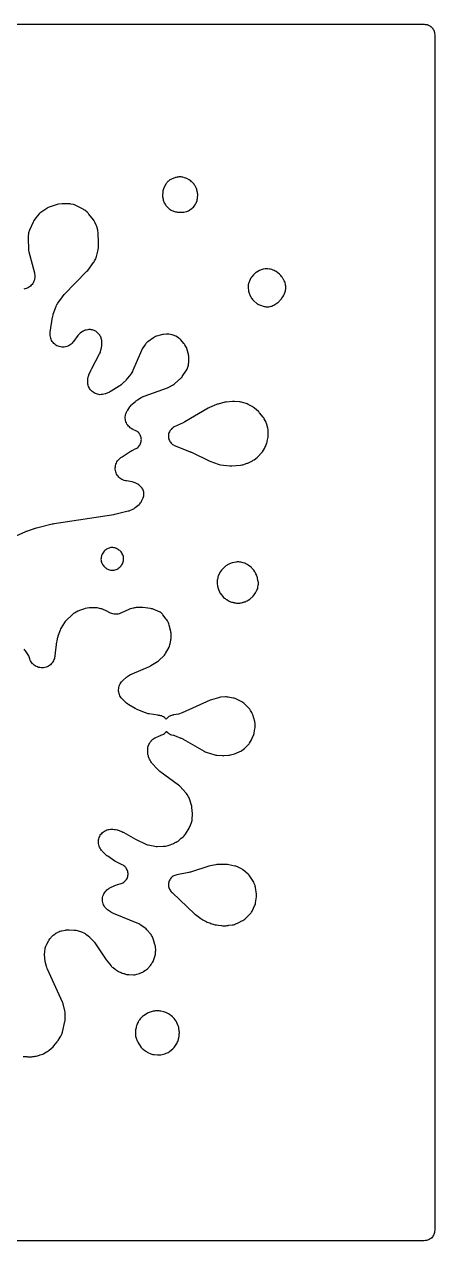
# Model space of a CAD drawing. Header units: millimetres. Extents: x 0 to 300, y 0 to 300.
# Drawn here: x 198.8 to 300.1, y -0.1 to 300.1 of the extents above; entities that cross this region are included whole.
import ezdxf

# ---------------------------------------------------------------- set-up
doc = ezdxf.new("R2010")
doc.units = ezdxf.units.MM
doc.layers.add('CUT', color=7, linetype='CONTINUOUS')

msp = doc.modelspace()

# ---------------------------------------------------------------- linework, layer by layer
at = {"layer": 'CUT'}
for points in [[(2.4114, 300.1485), (297.5886, 300.1485), (297.7814, 300.1391), (297.8958, 300.1333), (297.9051, 300.132), (297.9194, 300.1298), (297.9503, 300.1252), (298.0254, 300.1141), (298.1381, 300.0973), (298.2658, 300.0653), (298.3757, 300.0377), (298.4011, 300.0286), (298.4049, 300.0272), (298.448, 300.0118), (298.5003, 299.9931), (298.6063, 299.9551), (298.7267, 299.8981), (298.8277, 299.8503), (298.9428, 299.7813), (299.0378, 299.7243), (299.1466, 299.6436), (299.2345, 299.5783), (299.336, 299.4863), (299.416, 299.4138), (299.5093, 299.3109), (299.5805, 299.2322), (299.6647, 299.1186), (299.7264, 299.0354), (299.8008, 298.9112), (299.8523, 298.8253), (299.9151, 298.6924), (299.9163, 298.6899), (299.957, 298.6038), (299.9871, 298.5196), (299.9889, 298.5146), (299.9891, 298.5141), (300.0101, 298.4555), (300.0395, 298.3732), (300.0585, 298.2972), (300.0602, 298.2906), (300.0604, 298.2898), (300.0812, 298.2067), (300.099, 298.1356), (300.129, 297.9335), (300.135, 297.8932), (300.15, 297.5872), (300.15, 297.0119), (300.15, 2.4114), (300.1369, 2.1453), (300.135, 2.1054), (300.135, 2.1053), (300.099, 1.8629), (300.0395, 1.6252), (299.9569, 1.3944), (299.8521, 1.1729), (299.7262, 0.9627), (299.5802, 0.7659), (299.4156, 0.5844), (299.2341, 0.4198), (299.0373, 0.2738), (298.8271, 0.1479), (298.6056, 0.0431), (298.3748, -0.0395), (298.1371, -0.099), (297.8947, -0.135), (297.5886, -0.15), (297.0775, -0.15), (3, -0.15)], [(195.5037, 173.2887), (199.0553, 174.8804), (199.2049, 174.9436), (199.3074, 174.9843), (199.4596, 175.041), (201.1184, 175.618), (201.2705, 175.6672), (201.3745, 175.6985), (201.5285, 175.7413), (201.6429, 175.7704), (201.6468, 175.7709), (201.8809, 175.824), (202.1851, 175.9086), (205.6846, 176.8001), (205.8668, 176.8417), (205.9911, 176.8669), (206.1751, 176.8994), (220.9367, 179.1273), (221.173, 179.1747), (224.5155, 180.0148), (224.7079, 180.0715), (224.8951, 180.1433), (225.6274, 180.4588), (225.8418, 180.5635), (226.0452, 180.6882), (226.2357, 180.8317), (227.1737, 181.6107), (227.3647, 181.7869), (227.5363, 181.9819), (227.6868, 182.1937), (227.8145, 182.4199), (228.13, 183.0537), (228.2266, 183.2739), (228.3017, 183.5025), (228.3545, 183.7371), (228.3845, 183.9758), (228.3914, 184.2162), (228.3752, 184.4562), (228.3359, 184.6935), (228.2741, 184.9259), (228.1902, 185.1513), (228.0851, 185.3676), (228.0557, 185.4213), (227.907, 185.6601), (227.7323, 185.8808), (227.534, 186.0804), (227.2579, 186.3286), (227.0828, 186.4723), (226.8954, 186.5994), (226.6974, 186.7092), (226.2039, 186.9539), (225.973, 187.0543), (225.733, 187.131), (225.4866, 187.1831), (224.0394, 187.4139), (223.8566, 187.4477), (223.8241, 187.4546), (223.4937, 187.5415), (223.2015, 187.6503), (222.9216, 187.7875), (222.6566, 187.9517), (222.4092, 188.1413), (222.1818, 188.3545), (221.9766, 188.5892), (221.7956, 188.8431), (221.6407, 189.1136), (221.5133, 189.3981), (221.4147, 189.6939), (221.3459, 189.9979), (221.3075, 190.3073), (221.3, 190.6189), (221.3233, 190.9298), (221.3773, 191.2368), (221.4615, 191.537), (221.5749, 191.8274), (221.7165, 192.1051), (221.885, 192.3674), (222.0785, 192.6117), (222.3162, 192.8573), (222.3405, 192.8799), (222.4794, 193.0035), (222.5184, 193.0366), (222.6989, 193.1801), (222.8244, 193.2737), (223.0133, 193.4058), (224.9958, 194.7032), (225.1283, 194.786), (225.1523, 194.8003), (225.427, 194.949), (225.4521, 194.9613), (225.5939, 195.0269), (226.2389, 195.3094), (226.4566, 195.4177), (226.6628, 195.5466), (226.8555, 195.695), (227.0329, 195.8613), (227.1933, 196.0442), (227.3351, 196.2417), (227.4571, 196.4521), (227.5581, 196.6733), (227.6371, 196.9033), (227.6933, 197.1399), (227.7264, 197.3809), (227.7358, 197.6239), (227.7216, 197.8667), (227.6839, 198.1069), (227.623, 198.3424), (227.5395, 198.5708), (227.4342, 198.79), (227.3081, 198.998), (227.1624, 199.1927), (226.9985, 199.3723), (226.8179, 199.5352), (226.6223, 199.6797), (226.4136, 199.8046), (226.1938, 199.9086), (225.8393, 200.0556), (225.8081, 200.0705), (225.6356, 200.1583), (225.484, 200.2404), (225.3236, 200.3325), (225.2954, 200.3496), (225.0138, 200.5402), (224.7754, 200.7385), (224.5577, 200.9593), (224.3627, 201.2005), (224.1925, 201.4597), (224.0486, 201.7345), (223.9325, 202.022), (223.8453, 202.3197), (223.7878, 202.6244), (223.7606, 202.9333), (223.764, 203.2435), (223.7979, 203.5517), (223.862, 203.8552), (223.9557, 204.1508), (224.078, 204.4358), (224.2422, 204.7334), (224.2596, 204.7615), (224.3607, 204.9164), (224.9223, 205.7323), (225.0135, 205.8592), (225.0304, 205.8815), (225.2124, 206.1039), (225.4124, 206.3102), (225.4327, 206.3295), (225.5483, 206.4348), (226.1747, 206.9818), (226.3014, 207.0876), (226.3245, 207.1061), (226.5914, 207.3005), (226.616, 207.3169), (226.7556, 207.4051), (227.7085, 207.9785), (227.8654, 208.0678), (227.8939, 208.0831), (228.2197, 208.2386), (228.2495, 208.2511), (228.4176, 208.3169), (234.183, 210.4149), (234.365, 210.4894), (234.5406, 210.5779), (235.5949, 211.1626), (235.8268, 211.3083), (236.0413, 211.4785), (237.3989, 212.6827), (237.5533, 212.832), (237.6944, 212.9939), (237.821, 213.1675), (238.8716, 214.7454), (239.0138, 214.9873), (239.128, 215.2437), (239.2127, 215.5113), (239.3437, 216.0234), (239.3869, 216.2272), (239.413, 216.4339), (239.4218, 216.642), (239.4225, 218.2372), (239.4098, 218.4897), (239.3717, 218.7395), (239.3086, 218.9843), (238.9597, 220.1004), (238.8613, 220.3627), (238.7341, 220.6123), (238.4999, 221.0147), (238.3761, 221.2065), (238.2354, 221.3863), (237.4886, 222.2553), (237.3076, 222.4448), (237.1078, 222.6143), (236.8913, 222.762), (236.2359, 223.1605), (236.0348, 223.2705), (235.8245, 223.3616), (235.6067, 223.433), (235.3833, 223.4842), (234.5305, 223.6389), (234.3115, 223.6687), (234.0907, 223.679), (233.8699, 223.6698), (233.1824, 223.6106), (232.9274, 223.5753), (232.6773, 223.514), (231.4565, 223.1471), (231.1958, 223.0527), (230.9472, 222.93), (230.7136, 222.7805), (229.348, 221.7956), (229.174, 221.6579), (229.0129, 221.5054), (228.8659, 221.3392), (228.7343, 221.1606), (227.954, 219.9973), (227.8346, 219.8002), (227.7338, 219.5929), (225.6064, 214.6493), (225.5394, 214.5023), (225.5269, 214.4763), (225.3865, 214.2146), (225.2241, 213.9661), (225.2072, 213.9426), (225.1103, 213.8133), (223.9142, 212.2874), (223.8106, 212.161), (223.7916, 212.1388), (223.5684, 211.9002), (223.5475, 211.8797), (223.4283, 211.7679), (222.8162, 211.2183), (222.6903, 211.1102), (222.6673, 211.0913), (222.4017, 210.8923), (222.3771, 210.8755), (222.238, 210.785), (220.2792, 209.5719), (220.1443, 209.4922), (220.1199, 209.4784), (219.8408, 209.3363), (219.8153, 209.3246), (219.6715, 209.2624), (219.0138, 208.9941), (218.8539, 208.933), (218.8251, 208.9228), (218.5034, 208.8246), (218.1652, 208.7549), (217.8338, 208.7192), (217.527, 208.7163), (217.2213, 208.7432), (216.9197, 208.7999), (216.625, 208.8856), (216.3401, 208.9997), (216.0677, 209.141), (215.8103, 209.3082), (215.5705, 209.4996), (215.3505, 209.7135), (215.1523, 209.9479), (214.978, 210.2004), (214.8291, 210.4688), (214.7071, 210.7504), (214.6131, 211.0425), (214.548, 211.3424), (214.5124, 211.6472), (214.5062, 211.9835), (214.5072, 212.0162), (214.5172, 212.1989), (214.5362, 212.4382), (214.5566, 212.6317), (214.5611, 212.6662), (214.6262, 213.0178), (214.7273, 213.3608), (214.7389, 213.3936), (214.8083, 213.5754), (215.2792, 214.7192), (215.3538, 214.8884), (215.4073, 215.0021), (215.4902, 215.1675), (217.4267, 218.8049), (217.5329, 219.0307), (217.6159, 219.2661), (217.8517, 220.0574), (217.9051, 220.2708), (217.9396, 220.4879), (217.9549, 220.7073), (217.9807, 221.7167), (217.9767, 221.9356), (217.9536, 222.1532), (217.9115, 222.3681), (217.8508, 222.5784), (217.7988, 222.7328), (217.7111, 222.9569), (217.6023, 223.1715), (217.4733, 223.3747), (217.3335, 223.5732), (217.1855, 223.7631), (217.0199, 223.938), (216.8383, 224.096), (216.6861, 224.2162), (216.4882, 224.3573), (216.2776, 224.4785), (216.0561, 224.5787), (215.826, 224.6569), (215.6841, 224.6976), (215.4524, 224.7522), (215.2166, 224.7845), (214.9789, 224.7943), (214.7412, 224.7814), (214.5059, 224.7459), (214.1549, 224.6758), (213.9061, 224.6127), (213.665, 224.5244), (213.4343, 224.4118), (213.2163, 224.2761), (212.66, 223.8889), (212.4441, 223.7204), (212.248, 223.5292), (212.0739, 223.3178), (210.9905, 221.8441), (210.8854, 221.7038), (210.8609, 221.6725), (210.637, 221.414), (210.4105, 221.1997), (210.1638, 221.0088), (209.8994, 220.8433), (209.6199, 220.7049), (209.3281, 220.5948), (209.0268, 220.5141), (208.719, 220.4637), (208.4078, 220.444), (208.0961, 220.4552), (207.787, 220.4973), (207.4837, 220.5698), (207.189, 220.672), (206.9059, 220.8028), (206.6371, 220.9611), (206.3853, 221.1452), (206.1531, 221.3534), (205.9425, 221.5835), (205.7558, 221.8334), (205.5948, 222.1005), (205.4611, 222.3822), (205.3559, 222.6759), (205.2803, 222.9785), (205.235, 223.2871), (205.2206, 223.5986), (205.2387, 223.94), (205.2421, 223.9731), (205.2657, 224.1576), (205.8332, 227.8598), (205.8621, 228.0241), (205.8679, 228.0534), (205.9476, 228.3772), (205.956, 228.4059), (206.0065, 228.5649), (206.604, 230.3086), (206.6677, 230.4807), (206.6798, 230.5112), (206.8198, 230.818), (206.989, 231.1097), (207.0069, 231.1372), (207.1104, 231.2887), (208.2499, 232.8725), (208.419, 233.0901), (208.539, 233.2334), (208.7235, 233.438), (214.3021, 239.1828), (214.4989, 239.4116), (215.9617, 241.3362), (216.0921, 241.5253), (216.2047, 241.7256), (216.4809, 242.2747), (216.5974, 242.5448), (216.6813, 242.8267), (217.071, 244.4863), (217.11, 244.6897), (217.132, 244.8957), (217.1976, 245.9067), (217.199, 246.2086), (217.055, 248.778), (217.026, 249.0428), (216.9689, 249.303), (216.7079, 250.2492), (216.5905, 250.5814), (216.2746, 251.3078), (216.1835, 251.4956), (216.077, 251.675), (215.9559, 251.845), (214.8136, 253.3147), (214.6804, 253.4722), (214.5347, 253.6182), (214.3775, 253.7516), (213.7521, 254.2395), (213.5625, 254.3737), (213.3613, 254.4898), (211.5376, 255.4314), (211.2634, 255.5528), (210.9767, 255.6404), (210.3665, 255.7875), (210.1582, 255.8285), (209.9471, 255.8516), (209.7348, 255.8568), (208.4474, 255.8333), (208.2189, 255.8186), (207.2593, 255.7128), (206.9898, 255.668), (206.7267, 255.5941), (204.9796, 254.9984), (204.7661, 254.9145), (204.5611, 254.8113), (204.3665, 254.6898), (202.9391, 253.7048), (202.7171, 253.5324), (202.5159, 253.3362), (201.9812, 252.7528), (201.7621, 252.4769), (201.223, 251.6902), (201.109, 251.5073), (201.0111, 251.3153), (200.1087, 249.3386), (200.0197, 249.1161), (199.9525, 248.886), (199.9076, 248.6506), (199.7866, 247.7953), (199.7654, 247.578), (199.7634, 247.3597), (199.8586, 244.5677), (199.8837, 244.2898), (199.9396, 244.0164), (201.3187, 238.779), (201.3608, 238.6018), (201.3675, 238.5699), (201.421, 238.2394), (201.4402, 237.9346), (201.4298, 237.6293), (201.3899, 237.3265), (201.3208, 237.029), (201.2231, 236.7396), (201.0978, 236.4611), (200.9461, 236.196), (200.7694, 235.9468), (200.5693, 235.716), (200.3478, 235.5057), (200.107, 235.3179), (199.849, 235.1543), (199.5764, 235.0165), (199.2917, 234.9058), (198.9977, 234.8233), (198.697, 234.7696)], [(198.5419, 45.326), (199.5013, 45.2929), (199.655, 45.2698), (199.9555, 45.2431), (200.2571, 45.2529), (200.3659, 45.263), (200.4653, 45.2595), (200.7251, 45.2641), (200.9829, 45.2955), (201.2845, 45.3483), (201.5368, 45.3718), (201.8038, 45.4112), (202.0649, 45.4791), (202.1054, 45.4921), (202.1108, 45.493), (202.3384, 45.5439), (202.5602, 45.6158), (202.7505, 45.6977), (203.1105, 45.8125), (203.3804, 45.9161), (203.6365, 46.0501), (204.3301, 46.4658), (204.4212, 46.5102), (204.6242, 46.621), (204.8161, 46.75), (204.9952, 46.8963), (205.9267, 47.7314), (206.1732, 47.9862), (206.9407, 48.9011), (207.0744, 49.0755), (207.1923, 49.2611), (207.4459, 49.7019), (207.702, 50.0981), (207.8459, 50.3524), (207.9164, 50.5198), (207.9878, 50.6439), (208.0972, 50.857), (208.1856, 51.0795), (208.2524, 51.3095), (208.8816, 53.943), (208.9214, 54.1465), (208.9442, 54.3525), (208.9498, 54.5597), (208.9291, 56.0142), (208.9083, 56.3022), (208.8544, 56.5858), (208.4186, 58.3265), (208.3548, 58.5401), (208.2723, 58.7472), (204.5876, 66.9155), (204.5271, 67.0574), (204.5168, 67.083), (204.4135, 67.3735), (204.4053, 67.3999), (204.3628, 67.5481), (204.0323, 68.7937), (203.9875, 68.9823), (203.9804, 69.0161), (203.9202, 69.3988), (203.9166, 69.4332), (203.9015, 69.6264), (203.857, 70.4723), (203.8518, 70.6695), (203.8518, 70.7047), (203.8726, 71.0984), (203.8763, 71.1334), (203.9022, 71.329), (203.9845, 71.846), (204.0142, 72.0091), (204.0202, 72.0382), (204.0945, 72.3338), (204.1859, 72.5966), (204.3111, 72.8745), (204.3245, 72.901), (204.4025, 73.0473), (204.9005, 73.9342), (204.9867, 74.0799), (205.0027, 74.1056), (205.179, 74.3621), (205.3777, 74.6017), (205.3981, 74.6241), (205.5147, 74.7468), (205.923, 75.1574), (206.0773, 75.304), (206.1056, 75.3293), (206.4379, 75.5951), (206.4688, 75.6171), (206.6458, 75.7354), (206.8812, 75.8833), (207.0319, 75.9732), (207.0592, 75.9886), (207.347, 76.1339), (207.6208, 76.2413), (207.9306, 76.3305), (207.9611, 76.3378), (208.1327, 76.3744), (208.9735, 76.5333), (209.1852, 76.5671), (209.223, 76.572), (209.6504, 76.603), (209.6886, 76.6036), (209.9029, 76.6007), (211.1475, 76.5486), (211.3185, 76.5375), (211.349, 76.5348), (211.6612, 76.4929), (211.9682, 76.4227), (211.9978, 76.4146), (212.1618, 76.365), (212.9388, 76.1109), (213.1315, 76.042), (213.1655, 76.0288), (213.508, 75.8736), (213.8316, 75.6821), (213.8619, 75.6619), (214.0289, 75.5436), (214.5719, 75.1363), (214.6861, 75.0471), (214.7062, 75.0308), (214.9239, 74.8396), (214.9427, 74.8217), (215.0458, 74.7199), (215.7935, 73.953), (215.9152, 73.822), (215.9364, 73.7981), (216.1603, 73.5197), (216.1791, 73.4939), (216.2809, 73.3469), (218.8752, 69.4043), (219.0401, 69.1816), (220.2571, 67.7158), (220.4047, 67.5531), (220.566, 67.404), (220.7398, 67.2697), (221.2456, 66.9129), (221.2457, 66.9128), (221.4718, 66.7406), (221.5893, 66.6706), (221.8901, 66.4584), (222.0843, 66.3345), (222.289, 66.229), (222.5026, 66.1427), (222.7515, 66.0553), (222.7806, 66.0401), (223.0354, 65.9249), (223.3015, 65.8389), (223.459, 65.8069), (223.8437, 65.6718), (224.0999, 65.5969), (224.3627, 65.5498), (224.629, 65.531), (225.7941, 65.511), (226.0691, 65.5214), (226.3413, 65.562), (226.6073, 65.6322), (227.2733, 65.8479), (227.4064, 65.8875), (227.4496, 65.905), (227.6, 65.9537), (227.843, 66.0466), (228.075, 66.1643), (228.2935, 66.3054), (228.6361, 66.5528), (228.8309, 66.6666), (229.0413, 66.8041), (229.2368, 66.9621), (229.4154, 67.1388), (229.4267, 67.1512), (229.5638, 67.2862), (229.6953, 67.4451), (229.8614, 67.6269), (230.0233, 67.8232), (230.1644, 68.035), (230.2683, 68.2097), (230.3652, 68.3396), (230.511, 68.5583), (230.633, 68.7911), (230.7007, 68.9617), (230.713, 68.9851), (230.8114, 69.2347), (231.0642, 69.9924), (231.1302, 70.2278), (231.1386, 70.2754), (231.162, 70.3585), (231.2056, 70.6116), (231.2227, 70.8607), (231.2701, 71.2343), (231.2899, 71.5236), (231.2761, 71.8132), (231.2402, 72.1516), (231.2336, 72.333), (231.1956, 72.5966), (231.1803, 72.6568), (231.1631, 72.7676), (231.1029, 73.0021), (231.0204, 73.2297), (230.9979, 73.2768), (230.6517, 74.3848), (230.5651, 74.6198), (230.4555, 74.845), (230.2683, 75.1848), (230.1307, 75.4065), (229.9708, 75.6126), (229.1141, 76.605), (228.9092, 76.8159), (228.681, 77.0013), (227.593, 77.7834), (227.3488, 77.9384), (227.0883, 78.0641), (220.8788, 80.6294), (220.7024, 80.7077), (220.6712, 80.7225), (220.3316, 80.9057), (220.3021, 80.9236), (220.1398, 81.0281), (219.5899, 81.4025), (219.4385, 81.5112), (219.4119, 81.5313), (219.1492, 81.7513), (218.9307, 81.9748), (218.7355, 82.2188), (218.5654, 82.4811), (218.4222, 82.7589), (218.3073, 83.0496), (218.2218, 83.3502), (218.1666, 83.6579), (218.1422, 83.9695), (218.1489, 84.2819), (218.1865, 84.5922), (218.2548, 84.8972), (218.353, 85.194), (218.4802, 85.4795), (218.6351, 85.751), (218.8161, 86.0057), (219.0216, 86.2413), (219.2495, 86.4552), (219.4974, 86.6455), (219.7886, 86.8261), (219.8177, 86.8422), (219.983, 86.9284), (221.2106, 87.53), (221.4117, 87.6214), (221.448, 87.6366), (221.8646, 87.7829), (221.9024, 87.7938), (222.1165, 87.8483), (222.4978, 87.9336), (222.7376, 87.9999), (222.9695, 88.0897), (223.1914, 88.2021), (223.4011, 88.336), (223.5964, 88.49), (223.7754, 88.6627), (223.9363, 88.8524), (224.0777, 89.0571), (224.1979, 89.2748), (224.296, 89.5034), (224.3708, 89.7406), (224.4217, 89.9841), (224.4482, 90.2314), (224.4499, 90.4801), (224.427, 90.7278), (224.3795, 90.972), (224.308, 91.2102), (224.2132, 91.4402), (224.0959, 91.6596), (223.9575, 91.8662), (223.7992, 92.0581), (223.6227, 92.2333), (223.4296, 92.3901), (223.2218, 92.5269), (223.0015, 92.6424), (221.8134, 93.1919), (221.674, 93.2599), (221.6492, 93.2726), (221.3794, 93.4256), (221.3558, 93.4403), (221.2258, 93.5251), (219.4259, 94.753), (219.265, 94.8691), (219.2368, 94.8906), (218.9345, 95.1476), (218.9088, 95.1719), (218.7682, 95.3121), (218.0688, 96.0475), (217.9492, 96.1793), (217.9284, 96.2034), (217.7261, 96.4612), (217.5629, 96.7153), (217.418, 96.9977), (217.3065, 97.28), (217.2223, 97.5735), (217.1671, 97.8738), (217.1412, 98.1781), (217.145, 98.4835), (217.1783, 98.787), (217.241, 99.0859), (217.3323, 99.3773), (217.4515, 99.6584), (217.5973, 99.9267), (217.7686, 100.1796), (217.9635, 100.4146), (218.1803, 100.6297), (218.4169, 100.8227), (218.6711, 100.9918), (218.9406, 101.1355), (219.2227, 101.2524), (219.5148, 101.3414), (219.8142, 101.4016), (220.0813, 101.4288), (220.1324, 101.4326), (220.4527, 101.434), (220.4852, 101.4325), (220.6669, 101.42), (221.0905, 101.3806), (221.3147, 101.3528), (221.3544, 101.3467), (221.7957, 101.2511), (221.8344, 101.2402), (222.0499, 101.1727), (222.6905, 100.9505), (222.8557, 100.8887), (222.885, 100.877), (223.2058, 100.7307), (223.2339, 100.7163), (223.3888, 100.6319), (226.2575, 98.9815), (226.2893, 98.9635), (226.2951, 98.9603), (226.4316, 98.8898), (228.8316, 97.7422), (229.0242, 97.6598), (229.223, 97.5939), (229.4267, 97.5448), (231.0876, 97.2175), (231.3641, 97.1789), (231.6431, 97.1714), (233.2329, 97.2173), (233.4639, 97.2347), (233.6923, 97.2734), (234.3789, 97.4228), (234.6308, 97.4916), (234.8742, 97.5863), (235.6412, 97.9319), (235.9223, 98.0438), (236.1184, 98.1318), (236.2607, 98.211), (236.3724, 98.2613), (236.591, 98.373), (236.7976, 98.5057), (236.9902, 98.6579), (237.6031, 99.1934), (237.6767, 99.2537), (237.7094, 99.2863), (238.139, 99.6616), (238.3149, 99.8311), (238.4734, 100.017), (238.6131, 100.2175), (239.5264, 101.676), (239.6619, 101.9221), (239.7689, 102.1819), (240.1744, 103.3484), (240.2435, 103.5836), (240.2892, 103.8245), (240.311, 104.0686), (240.3471, 104.963), (240.3392, 105.2863), (240.2019, 106.8229), (240.1643, 107.0857), (240.099, 107.343), (239.61, 108.9148), (239.5047, 109.1935), (239.367, 109.4577), (239.0447, 109.9953), (238.8996, 110.2111), (238.7328, 110.4106), (237.2843, 111.9711), (237.1184, 112.134), (236.9381, 112.2807), (232.3216, 115.6932), (232.1671, 115.8138), (232.1401, 115.836), (231.851, 116.1006), (231.8265, 116.1255), (231.6927, 116.2687), (230.3653, 117.7666), (230.2515, 117.9014), (230.2317, 117.9259), (230.0404, 118.1877), (229.8891, 118.4419), (229.7501, 118.7349), (229.738, 118.764), (229.6738, 118.9284), (229.5403, 119.2954), (229.4753, 119.4907), (229.4647, 119.5258), (229.3752, 119.8933), (229.3265, 120.2683), (229.3238, 120.3049), (229.3142, 120.5105), (229.3068, 120.8903), (229.3072, 121.0536), (229.3079, 121.0828), (229.3282, 121.3823), (229.3707, 121.6543), (229.4512, 121.9732), (229.5739, 122.31), (229.7232, 122.6134), (229.9217, 122.9266), (229.9426, 122.9559), (230.0478, 123.0956), (230.1442, 123.2115), (230.1633, 123.2333), (230.3806, 123.4603), (230.597, 123.6485), (230.8295, 123.8162), (231.1001, 123.976), (231.1271, 123.9903), (231.2799, 124.067), (232.03, 124.4223), (232.178, 124.4886), (232.2047, 124.4998), (232.484, 124.6037), (232.5803, 124.6303), (232.8104, 124.706), (233.0321, 124.8036), (233.2433, 124.9222), (233.442, 125.0608), (233.6264, 125.2179), (233.7948, 125.3921), (233.9454, 125.5817), (233.965, 125.612), (233.9822, 125.5882), (234.1428, 125.4062), (234.3203, 125.2407), (234.513, 125.0931), (234.7191, 124.965), (234.9366, 124.8574), (235.1636, 124.7714), (235.3022, 124.7338), (235.3017, 124.7319), (235.7066, 124.6223), (235.7372, 124.6124), (235.907, 124.553), (237.5029, 123.9516), (237.643, 123.8956), (237.6678, 123.8851), (237.9406, 123.7564), (237.9645, 123.7439), (238.0968, 123.6714), (243.2783, 120.696), (243.511, 120.5781), (243.7547, 120.4851), (245.8374, 119.8122), (246.1195, 119.739), (246.4082, 119.699), (247.732, 119.594), (247.9249, 119.5862), (248.1179, 119.5933), (249.2906, 119.6818), (249.5243, 119.7106), (249.7542, 119.7612), (250.7558, 120.0317), (250.9479, 120.092), (251.1346, 120.1675), (252.0662, 120.5891), (252.2926, 120.7058), (252.5059, 120.8449), (253.1748, 121.3312), (253.3681, 121.4871), (253.545, 121.6613), (254.1633, 122.3339), (254.3148, 122.5152), (254.4485, 122.7101), (254.9169, 123.4669), (255.0366, 123.6835), (255.1342, 123.9109), (255.4842, 124.8517), (255.5502, 125.0551), (255.5984, 125.2634), (255.7826, 126.2471), (255.817, 126.5043), (255.8247, 126.7636), (255.8111, 127.3645), (255.7971, 127.5777), (255.765, 127.7889), (255.715, 127.9966), (255.2312, 129.6855), (255.1302, 129.9713), (254.9953, 130.2428), (254.7142, 130.7319), (254.6044, 130.9059), (254.4807, 131.0704), (254.3438, 131.224), (253.2637, 132.341), (253.0545, 132.534), (252.8247, 132.7019), (252.5774, 132.8427), (251.0675, 133.5916), (250.8588, 133.6835), (250.6425, 133.756), (250.4206, 133.8085), (249.1729, 134.0441), (248.9669, 134.0742), (248.7591, 134.087), (248.5509, 134.0825), (247.3153, 134.0042), (247.0277, 133.9691), (246.7461, 133.901), (245.0193, 133.3758), (244.7225, 133.2646), (237.807, 130.1588), (237.6065, 130.0756), (237.5704, 130.0618), (237.1566, 129.931), (237.1191, 129.9215), (236.9072, 129.8742), (235.7939, 129.6595), (235.6428, 129.6336), (235.5652, 129.6219), (235.5656, 129.6192), (235.4237, 129.5967), (235.1888, 129.5356), (234.961, 129.452), (234.7423, 129.3468), (234.5349, 129.2208), (234.3406, 129.0753), (234.1614, 128.9116), (233.9989, 128.7314), (233.8843, 128.5763), (233.7707, 128.7151), (233.5998, 128.8869), (233.4132, 129.0413), (233.2125, 129.1769), (232.9996, 129.2925), (232.7765, 129.3869), (232.5453, 129.4592), (232.3082, 129.5089), (232.0674, 129.5354), (232.0337, 129.5374), (232.0044, 129.5405), (231.8406, 129.5615), (229.6887, 129.8848), (229.4765, 129.923), (229.4389, 129.9309), (229.0228, 130.0435), (228.9863, 130.0556), (228.7838, 130.1297), (226.8328, 130.9072), (226.6912, 130.967), (226.6661, 130.9782), (226.3908, 131.1151), (226.3666, 131.1283), (226.2334, 131.2051), (224.6355, 132.17), (224.4605, 132.2825), (224.4299, 132.3034), (224.1, 132.5564), (224.0718, 132.5805), (223.9179, 132.7204), (223.1519, 133.4559), (223.024, 133.5849), (223.0017, 133.6085), (222.7844, 133.8619), (222.6095, 134.1112), (222.4595, 134.3763), (222.3358, 134.6546), (222.2397, 134.9436), (222.1719, 135.2406), (222.1332, 135.5427), (222.1239, 135.8471), (222.1441, 136.151), (222.1936, 136.4515), (222.2719, 136.7459), (222.3784, 137.0312), (222.5119, 137.305), (222.6713, 137.5645), (222.8551, 137.8074), (223.0813, 138.0529), (223.1044, 138.0757), (223.2368, 138.2), (223.9722, 138.8572), (224.0979, 138.9647), (224.1208, 138.9834), (224.3858, 139.1812), (224.4103, 139.1978), (224.549, 139.2878), (224.9317, 139.5239), (225.0525, 139.5954), (225.0744, 139.6078), (225.3236, 139.737), (225.3464, 139.7477), (225.4744, 139.8052), (229.7533, 141.6304), (229.9342, 141.7164), (230.1077, 141.8165), (231.7435, 142.8501), (231.9514, 142.9968), (232.1434, 143.1639), (233.2697, 144.25), (233.439, 144.4302), (233.5897, 144.6263), (233.7202, 144.8363), (234.5919, 146.4065), (234.7145, 146.66), (234.8078, 146.9257), (234.8706, 147.2002), (235.0256, 148.1103), (235.0501, 148.2964), (235.0607, 148.4838), (235.0818, 149.6288), (235.0769, 149.8379), (235.0546, 150.0459), (235.015, 150.2512), (234.6428, 151.8225), (234.5586, 152.1034), (234.4421, 152.3724), (234.1872, 152.8776), (234.0575, 153.1043), (233.9049, 153.3163), (233.0651, 154.3626), (232.9212, 154.5268), (232.7634, 154.6777), (232.5931, 154.8143), (232.3562, 154.988), (232.1814, 155.1051), (231.9975, 155.2071), (231.8056, 155.2932), (230.6539, 155.7531), (230.4501, 155.8244), (230.2409, 155.8779), (230.0278, 155.9132), (228.1249, 156.144), (227.7813, 156.1618), (226.4358, 156.1389), (226.2172, 156.1256), (226.0007, 156.0933), (225.7878, 156.0421), (224.9847, 155.8113), (224.7964, 155.749), (224.6136, 155.6719), (222.8326, 154.8367), (222.6602, 154.761), (222.6288, 154.7482), (222.3008, 154.6329), (221.9925, 154.5585), (221.6783, 154.5155), (221.3614, 154.5043), (221.0449, 154.5251), (220.7322, 154.5777), (220.4263, 154.6616), (220.1305, 154.7758), (219.8204, 154.933), (219.7911, 154.9498), (219.6293, 155.0479), (219.4282, 155.1769), (219.2354, 155.2887), (219.0334, 155.3829), (218.1849, 155.7336), (217.956, 155.8154), (217.7202, 155.8746), (216.8083, 156.0569), (216.5648, 156.0933), (216.3188, 156.1055), (215.3309, 156.1057), (215.1126, 156.0962), (214.896, 156.0677), (213.882, 155.8889), (213.682, 155.8451), (213.4862, 155.7851), (212.4683, 155.4268), (212.2772, 155.3506), (212.0931, 155.259), (211.2065, 154.7712), (211.0271, 154.6624), (210.8575, 154.539), (210.6988, 154.4018), (209.192, 152.9845), (209.0464, 152.8356), (208.9136, 152.6751), (208.7947, 152.5041), (207.9231, 151.132), (207.7774, 150.8689), (207.6643, 150.5901), (207.1565, 149.0837), (207.0881, 148.9066), (207.0175, 148.6969), (206.9658, 148.4818), (206.9551, 148.4267), (206.9463, 148.3936), (206.7096, 147.1935), (206.6767, 146.9774), (206.4706, 145.0634), (206.3644, 144.1459), (206.3386, 143.9629), (206.3332, 143.9301), (206.2609, 143.5972), (206.1652, 143.3015), (206.0408, 143.0166), (205.889, 142.7455), (205.711, 142.4906), (205.5088, 142.2546), (205.2843, 142.0396), (205.0397, 141.8479), (204.7773, 141.6813), (204.4998, 141.5414), (204.2098, 141.4295), (203.9102, 141.3469), (203.6039, 141.2942), (203.2938, 141.272), (202.9831, 141.2805), (202.6748, 141.3197), (202.3718, 141.3891), (202.0772, 141.488), (201.7938, 141.6156), (201.5243, 141.7705), (201.2715, 141.9513), (201.1252, 142.0795), (200.9372, 142.2289), (200.8257, 142.3012), (200.687, 142.4723), (200.5172, 142.7295), (200.3734, 143.002), (200.2458, 143.3148), (200.2349, 143.3458), (200.1782, 143.5206), (200.0395, 143.9867), (199.9436, 144.2526), (199.8184, 144.506), (199.6654, 144.7436), (199.1346, 145.4736), (198.9747, 145.6715), (198.7954, 145.8522)]]:
    msp.add_lwpolyline(points, dxfattribs=at)
for points in [[(233.391, 256.1024), (233.4281, 256.0393), (233.4322, 256.0281), (233.5388, 255.8097), (233.666, 255.6027), (233.8127, 255.409), (234.1752, 254.9759), (234.3309, 254.8064), (234.5015, 254.652), (234.6856, 254.5139), (234.8816, 254.3933), (235.0878, 254.2912), (235.6403, 254.0488), (235.8901, 253.9548), (236.1484, 253.8879), (236.1582, 253.8865), (236.2016, 253.8722), (236.446, 253.8181), (236.6947, 253.7886), (237.2948, 253.748), (237.5302, 253.7431), (237.5898, 253.7475), (237.7115, 253.7429), (237.9851, 253.7625), (238.2549, 253.812), (238.9064, 253.9688), (239.148, 254.0401), (239.3813, 254.1353), (239.6038, 254.2535), (239.8133, 254.3935), (240.1975, 254.6793), (240.4019, 254.849), (240.5871, 255.0394), (240.7512, 255.2483), (241.0144, 255.6232), (241.1381, 255.8178), (241.2433, 256.0229), (241.3292, 256.2368), (241.484, 256.6809), (241.5536, 256.9172), (241.5995, 257.1592), (241.6214, 257.4045), (241.6446, 257.9863), (241.6438, 258.2054), (241.6237, 258.4235), (241.5846, 258.639), (241.4575, 259.1994), (241.4029, 259.4008), (241.3316, 259.597), (241.2443, 259.7865), (241.0014, 260.2604), (240.8801, 260.4711), (240.7389, 260.6691), (240.6848, 260.7312), (240.581, 260.8732), (240.4278, 261.0464), (240.2593, 261.2048), (240.1847, 261.2629), (240.158, 261.2907), (239.965, 261.4714), (239.754, 261.6306), (239.5274, 261.7667), (238.9701, 262.0625), (238.7024, 262.1849), (238.4222, 262.2751), (237.9839, 262.3881), (237.774, 262.4327), (237.5609, 262.4591), (237.3464, 262.4672), (237.0172, 262.4654), (236.7942, 262.4542), (236.573, 262.4232), (236.3555, 262.3725), (236.1434, 262.3027), (235.1937, 261.9422), (234.9807, 261.8497), (234.7771, 261.738), (234.5848, 261.6078), (234.4054, 261.4603), (234.3114, 261.3755), (234.1511, 261.2169), (234.0056, 261.0446), (233.8763, 260.8598), (233.7641, 260.6641), (233.2894, 259.7418), (233.1826, 259.5048), (233.101, 259.2581), (233.0455, 259.0042), (233.0166, 258.746), (232.9715, 257.9877), (232.9685, 257.7582), (232.9864, 257.5294), (233.0253, 257.3033), (233.0848, 257.0816), (233.107, 257.0116), (233.1167, 256.942), (233.1562, 256.7272), (233.2143, 256.5166), (233.2906, 256.312), (233.3844, 256.1147)], [(254.1809, 234.2972), (254.2359, 234.0329), (254.3192, 233.7762), (254.4296, 233.5299), (254.5136, 233.3665), (254.5237, 233.3417), (254.6131, 233.1448), (254.7193, 232.9564), (254.7415, 232.9239), (254.8757, 232.6632), (254.9991, 232.45), (255.1428, 232.2501), (255.3055, 232.0652), (255.4856, 231.8973), (256.2393, 231.2609), (256.4458, 231.1041), (256.6675, 230.9695), (256.9019, 230.8586), (257.1466, 230.7726), (258.0779, 230.4986), (258.2949, 230.4452), (258.5159, 230.4114), (258.7389, 230.3974), (258.9623, 230.4034), (259.1843, 230.4293), (259.5134, 230.4828), (259.7494, 230.5329), (259.9794, 230.6055), (260.2014, 230.7), (260.4133, 230.8154), (261.2228, 231.3086), (261.4069, 231.4323), (261.5793, 231.5718), (261.7386, 231.726), (261.8576, 231.8636), (261.9274, 231.9271), (262.0872, 232.1031), (262.1389, 232.1722), (262.1702, 232.2087), (262.2256, 232.2882), (262.2295, 232.2935), (262.2384, 232.3067), (262.3156, 232.4175), (262.3422, 232.4602), (262.4068, 232.5557), (262.6836, 232.906), (262.8101, 233.0812), (262.9211, 233.2668), (263.0156, 233.4612), (263.0929, 233.6631), (263.2486, 234.1287), (263.3111, 234.3484), (263.3533, 234.5729), (263.3748, 234.8003), (263.393, 235.1764), (263.3896, 235.4764), (263.3502, 235.7738), (263.2996, 236.0349), (263.2331, 236.2993), (263.1383, 236.555), (263.0162, 236.7987), (262.8127, 237.1549), (262.7483, 237.2809), (262.6704, 237.4041), (262.4962, 237.709), (262.3587, 237.9236), (262.2001, 238.123), (262.022, 238.3053), (261.8262, 238.4685), (260.9835, 239.1011), (260.7648, 239.2479), (260.5318, 239.3709), (260.2872, 239.4687), (259.922, 239.5929), (259.6533, 239.6678), (259.3779, 239.7123), (258.9377, 239.7584), (258.7327, 239.7714), (258.5272, 239.7675), (258.3228, 239.7468), (257.8086, 239.6732), (257.5731, 239.6278), (257.3431, 239.5602), (257.1206, 239.4707), (256.9076, 239.3604), (256.1111, 238.8979), (255.925, 238.7785), (255.7501, 238.6431), (255.5879, 238.4929), (255.4396, 238.3288), (255.0162, 237.8167), (254.8756, 237.6294), (254.8361, 237.565), (254.8326, 237.5605), (254.7063, 237.3664), (254.5985, 237.1614), (254.4061, 236.7502), (254.3171, 236.5343), (254.2486, 236.311), (254.2208, 236.1767), (254.1826, 236.0407), (254.1413, 235.818), (254.1204, 235.5926), (254.1203, 235.5534), (254.1018, 235.3877), (254.0975, 235.1571), (254.1144, 234.9271), (254.1529, 234.6065), (254.1547, 234.5658)], [(234.4096, 198.5851), (234.4105, 198.3379), (234.4359, 198.092), (234.4854, 197.8498), (234.5586, 197.6138), (234.6547, 197.386), (234.7729, 197.1689), (234.9119, 196.9646), (235.0705, 196.7749), (235.2469, 196.6018), (235.4397, 196.447), (235.6467, 196.312), (235.8661, 196.1981), (236.0956, 196.1065), (236.1787, 196.078), (236.3545, 196.0127), (239.7838, 194.6408), (239.9057, 194.5895), (239.9879, 194.5532), (240.1079, 194.4977), (244.6081, 192.3178), (244.8554, 192.214), (246.7091, 191.5504), (246.9694, 191.4728), (247.2365, 191.424), (249.5615, 191.1286), (249.8354, 191.109), (250.1098, 191.1195), (252.2455, 191.3196), (252.5101, 191.3587), (252.769, 191.426), (253.8483, 191.7687), (254.0317, 191.8349), (254.2095, 191.9153), (255.1811, 192.401), (255.3815, 192.513), (255.5708, 192.6429), (256.3554, 193.2361), (256.5279, 193.3791), (256.6869, 193.537), (257.3483, 194.2553), (257.5034, 194.4411), (257.6399, 194.6411), (258.1408, 195.4574), (258.256, 195.667), (258.3507, 195.8867), (258.6944, 196.8025), (258.7613, 197.0072), (258.8103, 197.2169), (259.0037, 198.2408), (259.0383, 198.4948), (259.0467, 198.7509), (259.026, 199.8765), (259.0049, 200.1573), (258.9524, 200.434), (258.7266, 201.3417), (258.6387, 201.623), (258.5184, 201.892), (258.0713, 202.7513), (257.9416, 202.9721), (257.7901, 203.1785), (256.933, 204.2284), (256.7957, 204.3831), (256.646, 204.5259), (255.6622, 205.3899), (255.4519, 205.5555), (255.2251, 205.6977), (254.1248, 206.308), (253.8695, 206.4312), (253.6019, 206.5248), (252.4875, 206.8447), (252.2612, 206.8984), (252.0309, 206.9308), (250.7057, 207.0549), (250.4597, 207.0658), (250.2138, 207.0524), (248.6865, 206.8934), (248.3257, 206.8288), (246.6658, 206.4042), (246.4836, 206.3502), (246.3062, 206.2824), (244.545, 205.5327), (244.2563, 205.3871), (238.5021, 202.001), (238.347, 201.9146), (238.2402, 201.8584), (238.0812, 201.7794), (235.8485, 200.736), (235.63, 200.6204), (235.424, 200.4838), (235.2325, 200.3276), (235.0574, 200.1531), (234.9003, 199.9623), (234.7629, 199.7568), (234.6464, 199.5388), (234.552, 199.3103), (234.4807, 199.0737), (234.433, 198.8311)], [(217.9045, 167.347), (217.9942, 167.1188), (218.0297, 167.0403), (218.1438, 166.8178), (218.2795, 166.6079), (218.4355, 166.4125), (218.4943, 166.3524), (218.5281, 166.3135), (218.7083, 166.1264), (218.907, 165.9589), (218.948, 165.9311), (219.0207, 165.8701), (219.222, 165.7323), (219.4358, 165.6148), (219.6601, 165.5186), (219.8926, 165.4448), (220.1313, 165.394), (220.3737, 165.3667), (220.4185, 165.366), (220.4289, 165.3651), (220.478, 165.3652), (220.6177, 165.3631), (220.6465, 165.3655), (220.6686, 165.3656), (220.7326, 165.3719), (220.7673, 165.3725), (220.8531, 165.3828), (220.8608, 165.3834), (220.8653, 165.3842), (220.9009, 165.3885), (220.9071, 165.3891), (220.9087, 165.3894), (221.0196, 165.4026), (221.2675, 165.4583), (221.5085, 165.5388), (221.5439, 165.5526), (221.7785, 165.6587), (222.001, 165.7884), (222.209, 165.9403), (222.4002, 166.1128), (222.5425, 166.2551), (222.6002, 166.3081), (222.7395, 166.4591), (222.774, 166.4997), (222.933, 166.7082), (223.0692, 166.9321), (223.1813, 167.169), (223.2679, 167.4164), (223.3282, 167.6715), (223.3614, 167.9315), (223.3672, 168.1935), (223.3652, 168.2594), (223.3459, 168.5034), (223.3027, 168.7443), (223.2362, 168.9799), (223.147, 169.2078), (223.0359, 169.426), (223.0115, 169.4642), (223.0087, 169.4699), (222.8823, 169.6787), (222.736, 169.8741), (222.5715, 170.0543), (222.3901, 170.2176), (222.1937, 170.3625), (222.1729, 170.3763), (222.1165, 170.4245), (221.9096, 170.5678), (221.6893, 170.6896), (221.4579, 170.7886), (221.3836, 170.8161), (221.1583, 170.8875), (220.9273, 170.9373), (220.6926, 170.965), (220.4564, 170.9704), (220.2207, 170.9536), (219.9877, 170.9145), (219.7593, 170.8536), (219.5378, 170.7715), (219.325, 170.6688), (219.1228, 170.5464), (218.9331, 170.4056), (218.7576, 170.2474), (218.5977, 170.0734), (218.376, 169.8078), (218.2097, 169.5843), (218.0692, 169.3437), (217.9564, 169.089), (217.9343, 169.0304), (217.859, 168.797), (217.8069, 168.5574), (217.7786, 168.3138), (217.7743, 168.0687), (217.7939, 167.8242), (217.8375, 167.5829)], [(248.2284, 158.5114), (248.43, 158.3657), (248.7071, 158.1856), (248.8044, 158.1113), (248.9879, 157.9838), (249.1821, 157.8731), (249.2035, 157.8633), (249.4486, 157.7233), (249.7115, 157.6108), (249.9857, 157.529), (250.0553, 157.5125), (250.2011, 157.4607), (250.4089, 157.4066), (250.6205, 157.3705), (250.6932, 157.3612), (250.9917, 157.2905), (251.219, 157.2476), (251.348, 157.2355), (251.4014, 157.2271), (251.6317, 157.2128), (251.8623, 157.2197), (252.0913, 157.2478), (252.3168, 157.297), (252.4462, 157.3315), (252.6841, 157.4079), (252.7058, 157.4174), (252.8689, 157.4502), (253.005, 157.4918), (253.1677, 157.5299), (253.4128, 157.6007), (253.6495, 157.6961), (253.8751, 157.8151), (254.0875, 157.9564), (254.1929, 158.0346), (254.2814, 158.0821), (254.4793, 158.2138), (254.6637, 158.3636), (254.7972, 158.4831), (254.8621, 158.5312), (255.0374, 158.6741), (255.1992, 158.8322), (255.3459, 159.0043), (255.7788, 159.561), (255.92, 159.7622), (256.0407, 159.9764), (256.2823, 160.4589), (256.3823, 160.686), (256.4592, 160.922), (256.5124, 161.1644), (256.6026, 161.702), (256.6295, 161.9212), (256.6369, 162.1418), (256.6249, 162.3623), (256.5934, 162.5809), (256.4512, 163.3322), (256.4002, 163.5482), (256.3304, 163.7589), (256.2421, 163.9625), (256.2083, 164.0246), (256.2016, 164.0463), (256.1243, 164.2372), (256.0083, 164.493), (255.9082, 164.6902), (255.84, 164.7993), (255.7489, 164.9558), (255.4671, 165.3846), (255.297, 165.6138), (255.1018, 165.8222), (255.0453, 165.8701), (254.897, 166.0204), (254.7162, 166.1721), (254.124, 166.6229), (253.9308, 166.7561), (253.7259, 166.8707), (253.7223, 166.8722), (253.7079, 166.8821), (253.5114, 166.9924), (253.3058, 167.0845), (253.1854, 167.132), (252.8944, 167.2268), (252.594, 167.2854), (252.2559, 167.33), (252.0497, 167.3779), (251.819, 167.4092), (251.5864, 167.419), (251.3539, 167.4071), (251.1235, 167.3737), (250.1671, 167.1889), (249.9499, 167.1367), (249.7382, 167.0654), (249.5337, 166.9755), (249.338, 166.8677), (248.6127, 166.4245), (248.4163, 166.2914), (248.2335, 166.1403), (248.0658, 165.9725), (247.8574, 165.7431), (247.8323, 165.7193), (247.6848, 165.5665), (247.5818, 165.4399), (247.4988, 165.3485), (247.3441, 165.1607), (247.2084, 164.9587), (247.093, 164.7445), (246.8142, 164.1608), (246.7223, 163.9421), (246.6514, 163.7157), (246.6024, 163.4836), (246.5785, 163.3364), (246.5302, 163.1702), (246.4698, 162.9127), (246.437, 162.6502), (246.4321, 162.3858), (246.4551, 162.1222), (246.5555, 161.4114), (246.5954, 161.1967), (246.6005, 161.1785), (246.6161, 161.0857), (246.6822, 160.8443), (246.7721, 160.6106), (247.0388, 160.0089), (247.1426, 159.8014), (247.2652, 159.6043), (247.4055, 159.4195), (247.8734, 158.8594), (248.0422, 158.6766)], [(234.5576, 88.4806), (234.4952, 88.2462), (234.4559, 88.0069), (234.4399, 87.7648), (234.4474, 87.5224), (234.4784, 87.2818), (234.5326, 87.0454), (234.6094, 86.8153), (234.7082, 86.5938), (234.828, 86.3828), (234.9676, 86.1845), (235.1258, 86.0007), (235.3011, 85.833), (235.3056, 85.8291), (235.4362, 85.7103), (240.8558, 80.5414), (241.0901, 80.3439), (242.4096, 79.3634), (242.6322, 79.2157), (242.8693, 79.0926), (242.9365, 79.0622), (243.5395, 78.7182), (243.7477, 78.6121), (243.9648, 78.5258), (244.6151, 78.302), (244.8641, 78.1892), (245.1502, 78.0802), (245.4474, 78.007), (245.5001, 77.9974), (245.6819, 77.9349), (245.9733, 77.8539), (246.2724, 77.8088), (246.7903, 77.7624), (247.5318, 77.6273), (247.7744, 77.5953), (248.0189, 77.5871), (248.263, 77.6029), (248.4163, 77.6204), (248.6113, 77.6132), (248.8743, 77.6314), (249.1338, 77.6771), (249.3478, 77.7266), (250.1913, 77.8227), (250.4552, 77.8672), (250.7128, 77.9397), (250.9611, 78.0392), (251.2667, 78.1811), (251.4705, 78.2582), (251.6719, 78.3557), (251.7724, 78.4159), (252.5512, 78.7776), (252.8024, 78.9122), (253.0366, 79.0744), (253.2509, 79.2622), (254.6626, 80.65), (254.8106, 80.8087), (254.9442, 80.9796), (255.0626, 81.1615), (255.1647, 81.353), (255.709, 82.4893), (255.809, 82.7296), (255.8835, 82.979), (255.9317, 83.2348), (256.1359, 84.7474), (256.156, 84.9719), (256.1557, 85.1972), (256.1352, 85.4217), (255.9127, 87.0433), (255.8664, 87.2886), (255.7959, 87.5282), (255.6142, 88.0483), (255.4969, 88.3281), (255.3466, 88.5916), (254.524, 89.8498), (254.3481, 90.087), (254.1454, 90.3017), (253.6492, 90.769), (253.437, 90.9477), (252.8167, 91.4137), (252.6303, 91.541), (252.4332, 91.651), (251.4609, 92.1372), (251.2634, 92.2255), (251.0589, 92.2964), (250.8492, 92.3494), (249.2975, 92.6704), (249.0323, 92.7106), (248.7642, 92.7221), (246.5519, 92.6984), (246.3509, 92.6882), (246.1514, 92.6618), (244.7136, 92.4124), (244.364, 92.3254), (240.0892, 90.9276), (239.8706, 90.8634), (239.721, 90.8244), (239.499, 90.7736), (236.4563, 90.1741), (236.2208, 90.1158), (235.9922, 90.0349), (235.7724, 89.9322), (235.5637, 89.8087), (235.3679, 89.6655), (235.1869, 89.504), (235.0223, 89.3258), (234.8759, 89.1325), (234.7488, 88.9258), (234.6424, 88.7079)], [(226.723, 49.1813), (226.7632, 49.0761), (226.8499, 48.876), (226.915, 48.7559), (226.9443, 48.6909), (227.0838, 48.4256), (227.254, 48.1788), (227.7291, 47.5717), (227.8769, 47.3995), (228.0398, 47.2414), (228.2164, 47.0987), (228.5867, 46.8262), (228.8105, 46.6475), (228.9858, 46.5196), (229.1716, 46.4074), (229.3663, 46.3117), (230.1072, 45.9868), (230.355, 45.8934), (230.6114, 45.8268), (230.8734, 45.7876), (231.7264, 45.7061), (231.9902, 45.6949), (232.2537, 45.7116), (232.5139, 45.756), (233.5008, 45.9784), (233.7055, 46.0338), (233.9048, 46.1063), (234.0973, 46.1955), (234.3353, 46.3183), (234.5658, 46.4532), (234.7805, 46.612), (235.4923, 47.1996), (235.6799, 47.3711), (235.849, 47.5608), (235.998, 47.7667), (236.4708, 48.4953), (236.611, 48.7407), (236.7226, 49.0003), (236.8168, 49.2588), (236.8925, 49.5053), (236.9424, 49.7582), (236.9559, 49.8524), (237.0089, 50.0522), (237.0463, 50.269), (237.0646, 50.4883), (237.0709, 50.6505), (237.1054, 50.8896), (237.128, 51.1252), (237.1282, 51.3619), (237.1061, 51.5975), (237.0069, 52.2966), (236.9502, 52.5783), (236.8616, 52.8517), (236.6131, 53.4905), (236.5249, 53.6907), (236.4196, 53.8824), (236.2979, 54.0642), (235.8552, 54.6669), (235.6595, 54.9017), (235.4366, 55.1108), (234.9515, 55.5133), (234.7118, 55.6892), (234.4529, 55.8354), (233.7916, 56.1586), (233.5339, 56.2671), (233.2656, 56.3462), (232.566, 56.5106), (232.3638, 56.5493), (232.1591, 56.5714), (231.9533, 56.5765), (231.2392, 56.5647), (230.9493, 56.5431), (230.6639, 56.4879), (229.9248, 56.2999), (229.6664, 56.2191), (229.4183, 56.1108), (229.1833, 55.9763), (228.238, 55.3648), (228.0352, 55.2188), (227.8479, 55.0532), (227.6782, 54.8698), (227.5276, 54.6703), (227.4796, 54.5996), (227.306, 54.3859), (227.1777, 54.2133), (227.0647, 54.0303), (226.9832, 53.8689), (226.9456, 53.8135), (226.8036, 53.5775), (226.6885, 53.3273), (226.6016, 53.0659), (226.5652, 52.9324), (226.5275, 52.8377), (226.4627, 52.6178), (226.4189, 52.3956), (226.3488, 52.1384), (226.2928, 51.8793), (226.2645, 51.6158), (226.2643, 51.3507), (226.3025, 50.6207), (226.3297, 50.3613), (226.3837, 50.1061), (226.4641, 49.8579), (226.4799, 49.8166), (226.5401, 49.6121), (226.6248, 49.3987)]]:
    msp.add_lwpolyline(points, close=True, dxfattribs=at)

doc.saveas('drawing.dxf')
